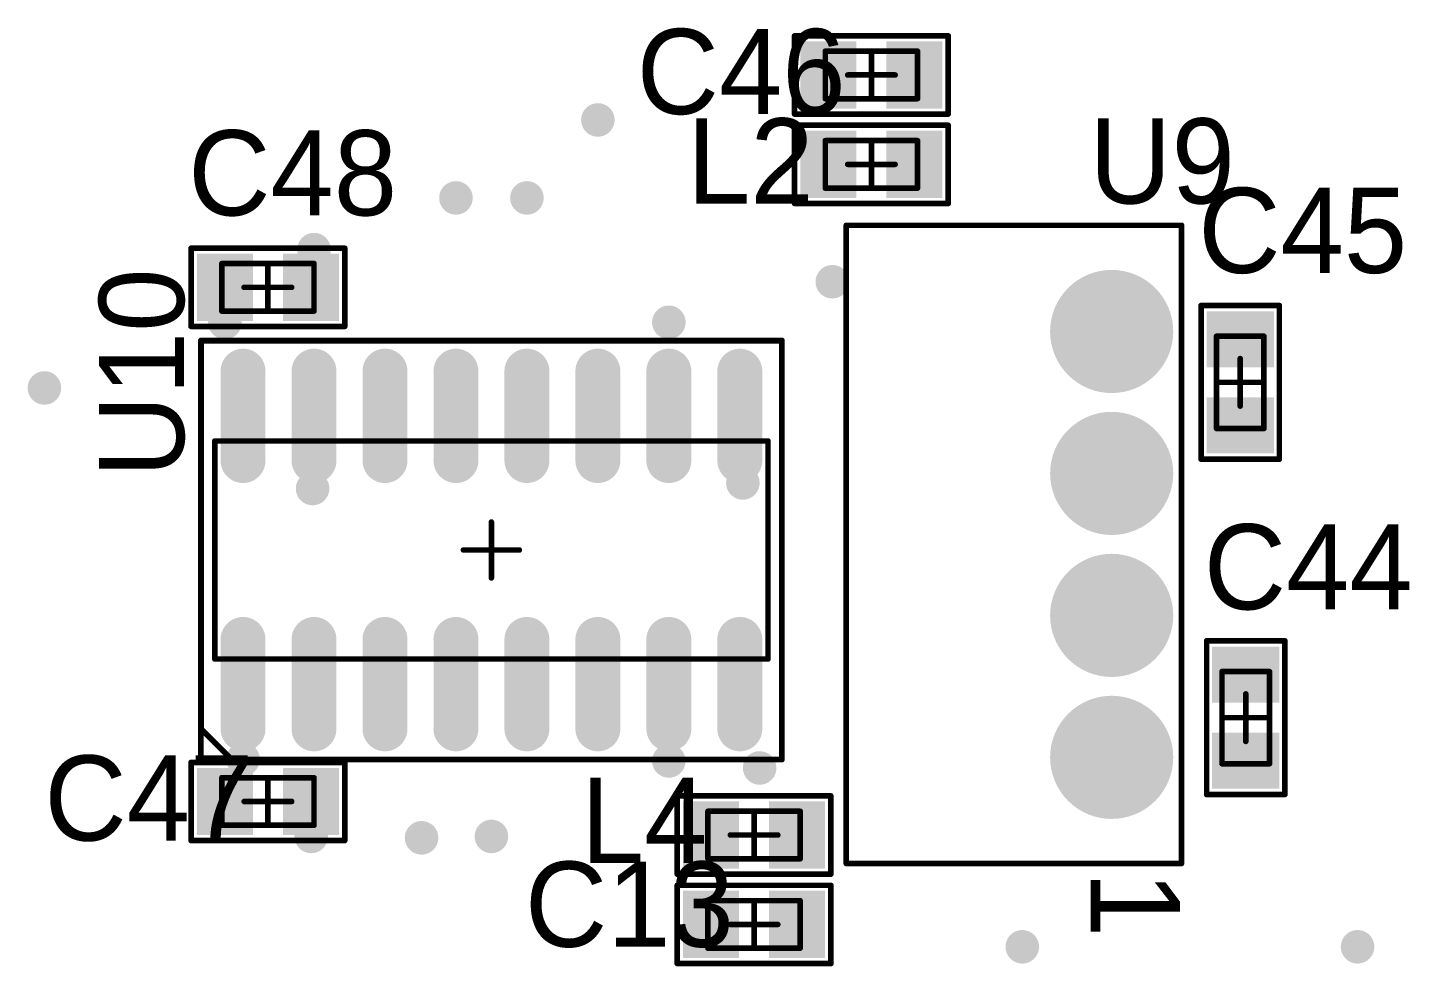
# Model space of a CAD drawing. Header units: millimetres. Extents: x 19 to 153, y 25 to 125.
# Drawn here: x 45.2 to 69.93, y 59.65 to 76.45 of the extents above; entities that cross this region are included whole.
import ezdxf

# ---------------------------------------------------------------- set-up
doc = ezdxf.new("R2010")
doc.units = ezdxf.units.MM
for name, color, linetype in [('BottomSolder', 6, 'Continuous'), ('Mechanical13', 56, 'Continuous'), ('Mechanical15', 56, 'Continuous'), ('MultiLayer', 9, 'Continuous'), ('PadHoleLayer', 156, 'Continuous'), ('TopOverlay', 2, 'Continuous'), ('TopPaste', 8, 'Continuous'), ('TopSolder', 216, 'Continuous'), ('ViaHoleLayer', 16, 'Continuous')]:
    doc.layers.add(name, color=color, linetype=linetype)

# ---------------------------------------------------------------- blocks, each defined once
blk = doc.blocks.new('SOIC_16N_3')
at = {"layer": 'Mechanical13', "const_width": 0.1}
for points in [[(-1.95, 4.95), (-1.95, -4.95)], [(-1.95, 4.95), (1.95, 4.95)], [(1.95, 4.95), (1.95, -4.95)], [(-1.95, -4.95), (1.95, -4.95)]]:
    blk.add_lwpolyline(points, dxfattribs=at)
at = {"layer": 'Mechanical13', "const_width": 0.05}
for points in [[(-1.975, 4.95, 1), (-1.925, 4.95, 1)], [(-1.975, 4.95, 1), (-1.925, 4.95, 1)], [(1.925, 4.95, 1), (1.975, 4.95, 1)], [(1.925, 4.95, 1), (1.975, 4.95, 1)], [(-1.975, -4.95, 1), (-1.925, -4.95, 1)], [(-1.975, -4.95, 1), (-1.925, -4.95, 1)], [(1.925, -4.95, 1), (1.975, -4.95, 1)], [(1.925, -4.95, 1), (1.975, -4.95, 1)]]:
    blk.add_lwpolyline(points, format="xyb", close=True, dxfattribs=at)
at = {"layer": 'Mechanical15', "const_width": 0.1}
for points in [[(-3.75, 5.2), (-3.75, -5.2)], [(-3.75, 5.2), (3.75, 5.2)], [(3.75, 5.2), (3.75, -5.2)], [(0, 0.5), (0, -0.5)], [(-0.5, 0), (0.5, 0)], [(-3.75, -5.2), (3.75, -5.2)]]:
    blk.add_lwpolyline(points, dxfattribs=at)
at = {"layer": 'Mechanical15', "const_width": 0.05}
for points in [[(-3.775, 5.2, 1), (-3.725, 5.2, 1)], [(-3.775, 5.2, 1), (-3.725, 5.2, 1)], [(3.725, 5.2, 1), (3.775, 5.2, 1)], [(3.725, 5.2, 1), (3.775, 5.2, 1)], [(-0.025, 0.5, 1), (0.025, 0.5, 1)], [(-0.525, 0, 1), (-0.475, 0, 1)], [(0.475, 0, 1), (0.525, 0, 1)], [(-0.025, -0.5, 1), (0.025, -0.5, 1)], [(-3.775, -5.2, 1), (-3.725, -5.2, 1)], [(-3.775, -5.2, 1), (-3.725, -5.2, 1)], [(3.725, -5.2, 1), (3.775, -5.2, 1)], [(3.725, -5.2, 1), (3.775, -5.2, 1)]]:
    blk.add_lwpolyline(points, format="xyb", close=True, dxfattribs=at)
at = {"layer": 'TopOverlay', "const_width": 0.1}
for points in [[(-3.204, 5.193), (-3.745, 4.652)], [(-3.204, 5.193), (3.744, 5.193)], [(3.744, 5.193), (3.744, -5.194)], [(-3.745, 4.652), (-3.745, -5.194)], [(-3.745, -5.194), (3.744, -5.194)]]:
    blk.add_lwpolyline(points, dxfattribs=at)
at = {"layer": 'TopOverlay', "const_width": 0.05}
for points in [[(-3.229, 5.193, 1), (-3.179, 5.193, 1)], [(-3.229, 5.193, 1), (-3.179, 5.193, 1)], [(3.719, 5.193, 1), (3.769, 5.193, 1)], [(3.719, 5.193, 1), (3.769, 5.193, 1)], [(-3.77, 4.652, 1), (-3.72, 4.652, 1)], [(-3.77, 4.652, 1), (-3.72, 4.652, 1)], [(-3.77, -5.194, 1), (-3.72, -5.194, 1)], [(-3.77, -5.194, 1), (-3.72, -5.194, 1)], [(3.719, -5.194, 1), (3.769, -5.194, 1)], [(3.719, -5.194, 1), (3.769, -5.194, 1)]]:
    blk.add_lwpolyline(points, format="xyb", close=True, dxfattribs=at)
at = {"layer": 'TopPaste', "const_width": 0.6}
for points in [[(-3.2, 4.445), (-1.6, 4.445)], [(1.6, 4.445), (3.2, 4.445)], [(-3.2, 3.175), (-1.6, 3.175)], [(1.6, 3.175), (3.2, 3.175)], [(-3.2, 1.905), (-1.6, 1.905)], [(1.6, 1.905), (3.2, 1.905)], [(-3.2, 0.635), (-1.6, 0.635)], [(1.6, 0.635), (3.2, 0.635)], [(-3.2, -0.635), (-1.6, -0.635)], [(1.6, -0.635), (3.2, -0.635)], [(-3.2, -1.905), (-1.6, -1.905)], [(1.6, -1.905), (3.2, -1.905)], [(-3.2, -3.175), (-1.6, -3.175)], [(1.6, -3.175), (3.2, -3.175)], [(-3.2, -4.445), (-1.6, -4.445)], [(1.6, -4.445), (3.2, -4.445)]]:
    blk.add_lwpolyline(points, dxfattribs=at)
at = {"layer": 'TopPaste', "const_width": 0.3}
for points in [[(-3.35, 4.445, 1), (-3.05, 4.445, 1)], [(-1.75, 4.445, 1), (-1.45, 4.445, 1)], [(1.45, 4.445, 1), (1.75, 4.445, 1)], [(3.05, 4.445, 1), (3.35, 4.445, 1)], [(-3.35, 3.175, 1), (-3.05, 3.175, 1)], [(-1.75, 3.175, 1), (-1.45, 3.175, 1)], [(1.45, 3.175, 1), (1.75, 3.175, 1)], [(3.05, 3.175, 1), (3.35, 3.175, 1)], [(-3.35, 1.905, 1), (-3.05, 1.905, 1)], [(-1.75, 1.905, 1), (-1.45, 1.905, 1)], [(1.45, 1.905, 1), (1.75, 1.905, 1)], [(3.05, 1.905, 1), (3.35, 1.905, 1)], [(-3.35, 0.635, 1), (-3.05, 0.635, 1)], [(-1.75, 0.635, 1), (-1.45, 0.635, 1)], [(1.45, 0.635, 1), (1.75, 0.635, 1)], [(3.05, 0.635, 1), (3.35, 0.635, 1)], [(-3.35, -0.635, 1), (-3.05, -0.635, 1)], [(-1.75, -0.635, 1), (-1.45, -0.635, 1)], [(1.45, -0.635, 1), (1.75, -0.635, 1)], [(3.05, -0.635, 1), (3.35, -0.635, 1)], [(-3.35, -1.905, 1), (-3.05, -1.905, 1)], [(-1.75, -1.905, 1), (-1.45, -1.905, 1)], [(1.45, -1.905, 1), (1.75, -1.905, 1)], [(3.05, -1.905, 1), (3.35, -1.905, 1)], [(-3.35, -3.175, 1), (-3.05, -3.175, 1)], [(-1.75, -3.175, 1), (-1.45, -3.175, 1)], [(1.45, -3.175, 1), (1.75, -3.175, 1)], [(3.05, -3.175, 1), (3.35, -3.175, 1)], [(-3.35, -4.445, 1), (-3.05, -4.445, 1)], [(-1.75, -4.445, 1), (-1.45, -4.445, 1)], [(1.45, -4.445, 1), (1.75, -4.445, 1)], [(3.05, -4.445, 1), (3.35, -4.445, 1)]]:
    blk.add_lwpolyline(points, format="xyb", close=True, dxfattribs=at)
at = {"layer": 'TopSolder', "const_width": 0.803}
for points in [[(-3.2, 4.445), (-1.6, 4.445)], [(1.6, 4.445), (3.2, 4.445)], [(-3.2, 3.175), (-1.6, 3.175)], [(1.6, 3.175), (3.2, 3.175)], [(-3.2, 1.905), (-1.6, 1.905)], [(1.6, 1.905), (3.2, 1.905)], [(-3.2, 0.635), (-1.6, 0.635)], [(1.6, 0.635), (3.2, 0.635)], [(-3.2, -0.635), (-1.6, -0.635)], [(1.6, -0.635), (3.2, -0.635)], [(-3.2, -1.905), (-1.6, -1.905)], [(1.6, -1.905), (3.2, -1.905)], [(-3.2, -3.175), (-1.6, -3.175)], [(1.6, -3.175), (3.2, -3.175)], [(-3.2, -4.445), (-1.6, -4.445)], [(1.6, -4.445), (3.2, -4.445)]]:
    blk.add_lwpolyline(points, dxfattribs=at)
at = {"layer": 'TopSolder', "const_width": 0.402}
for points in [[(-3.401, 4.445, 1), (-2.999, 4.445, 1)], [(-1.801, 4.445, 1), (-1.399, 4.445, 1)], [(1.399, 4.445, 1), (1.801, 4.445, 1)], [(2.999, 4.445, 1), (3.401, 4.445, 1)], [(-3.401, 3.175, 1), (-2.999, 3.175, 1)], [(-1.801, 3.175, 1), (-1.399, 3.175, 1)], [(1.399, 3.175, 1), (1.801, 3.175, 1)], [(2.999, 3.175, 1), (3.401, 3.175, 1)], [(-3.401, 1.905, 1), (-2.999, 1.905, 1)], [(-1.801, 1.905, 1), (-1.399, 1.905, 1)], [(1.399, 1.905, 1), (1.801, 1.905, 1)], [(2.999, 1.905, 1), (3.401, 1.905, 1)], [(-3.401, 0.635, 1), (-2.999, 0.635, 1)], [(-1.801, 0.635, 1), (-1.399, 0.635, 1)], [(1.399, 0.635, 1), (1.801, 0.635, 1)], [(2.999, 0.635, 1), (3.401, 0.635, 1)], [(-3.401, -0.635, 1), (-2.999, -0.635, 1)], [(-1.801, -0.635, 1), (-1.399, -0.635, 1)], [(1.399, -0.635, 1), (1.801, -0.635, 1)], [(2.999, -0.635, 1), (3.401, -0.635, 1)], [(-3.401, -1.905, 1), (-2.999, -1.905, 1)], [(-1.801, -1.905, 1), (-1.399, -1.905, 1)], [(1.399, -1.905, 1), (1.801, -1.905, 1)], [(2.999, -1.905, 1), (3.401, -1.905, 1)], [(-3.401, -3.175, 1), (-2.999, -3.175, 1)], [(-1.801, -3.175, 1), (-1.399, -3.175, 1)], [(1.399, -3.175, 1), (1.801, -3.175, 1)], [(2.999, -3.175, 1), (3.401, -3.175, 1)], [(-3.401, -4.445, 1), (-2.999, -4.445, 1)], [(-1.801, -4.445, 1), (-1.399, -4.445, 1)], [(1.399, -4.445, 1), (1.801, -4.445, 1)], [(2.999, -4.445, 1), (3.401, -4.445, 1)]]:
    blk.add_lwpolyline(points, format="xyb", close=True, dxfattribs=at)
blk = doc.blocks.new('SIP_4N_4')
at = {"layer": 'BottomSolder', "const_width": 1.102}
for points in [[(-4.361, 0, 1), (-3.259, 0, 1)], [(-1.821, 0, 1), (-0.719, 0, 1)], [(0.719, 0, 1), (1.821, 0, 1)], [(3.259, 0, 1), (4.361, 0, 1)]]:
    blk.add_lwpolyline(points, format="xyb", close=True, dxfattribs=at)
at = {"layer": 'MultiLayer', "const_width": 1}
for points in [[(-4.31, 0, 1), (-3.31, 0, 1)], [(-1.77, 0, 1), (-0.77, 0, 1)], [(0.77, 0, 1), (1.77, 0, 1)], [(3.31, 0, 1), (4.31, 0, 1)]]:
    blk.add_lwpolyline(points, format="xyb", close=True, dxfattribs=at)
at = {"layer": 'PadHoleLayer', "const_width": 0.5}
for points in [[(-4.06, 0, 1), (-3.56, 0, 1)], [(-1.52, 0, 1), (-1.02, 0, 1)], [(1.02, 0, 1), (1.52, 0, 1)], [(3.56, 0, 1), (4.06, 0, 1)]]:
    blk.add_lwpolyline(points, format="xyb", close=True, dxfattribs=at)
at = {"layer": 'TopOverlay', "const_width": 0.1}
for points in [[(-5.71, -4.75), (-5.71, 1.25)], [(5.71, 1.25), (-5.71, 1.25)], [(5.71, -4.75), (5.71, 1.25)], [(5.71, -4.75), (-5.71, -4.75)]]:
    blk.add_lwpolyline(points, dxfattribs=at)
at = {"layer": 'TopOverlay', "const_width": 0.05}
for points in [[(-5.735, 1.25, 1), (-5.685, 1.25, 1)], [(-5.735, 1.25, 1), (-5.685, 1.25, 1)], [(5.685, 1.25, 1), (5.735, 1.25, 1)], [(5.685, 1.25, 1), (5.735, 1.25, 1)], [(-5.735, -4.75, 1), (-5.685, -4.75, 1)], [(-5.735, -4.75, 1), (-5.685, -4.75, 1)], [(5.685, -4.75, 1), (5.735, -4.75, 1)], [(5.685, -4.75, 1), (5.735, -4.75, 1)]]:
    blk.add_lwpolyline(points, format="xyb", close=True, dxfattribs=at)
at = {"layer": 'TopSolder', "const_width": 1.102}
for points in [[(-4.361, 0, 1), (-3.259, 0, 1)], [(-1.821, 0, 1), (-0.719, 0, 1)], [(0.719, 0, 1), (1.821, 0, 1)], [(3.259, 0, 1), (4.361, 0, 1)]]:
    blk.add_lwpolyline(points, format="xyb", close=True, dxfattribs=at)
at = {"layer": 'TopOverlay'}
blk.add_text('1', height=1.6, dxfattribs=at).set_placement((5.842, -0.375))
blk = doc.blocks.new('CC0603_5')
at = {"layer": 'Mechanical13', "const_width": 0.1}
for points in [[(-0.825, 0.425), (0.825, 0.425)], [(-0.825, -0.425), (-0.825, 0.425)], [(0.825, 0.425), (0.825, -0.425)], [(-0.825, -0.425), (0.825, -0.425)]]:
    blk.add_lwpolyline(points, dxfattribs=at)
at = {"layer": 'Mechanical13', "const_width": 0.05}
for points in [[(-0.85, 0.425, 1), (-0.8, 0.425, 1)], [(-0.85, 0.425, 1), (-0.8, 0.425, 1)], [(0.8, 0.425, 1), (0.85, 0.425, 1)], [(0.8, 0.425, 1), (0.85, 0.425, 1)], [(-0.85, -0.425, 1), (-0.8, -0.425, 1)], [(-0.85, -0.425, 1), (-0.8, -0.425, 1)], [(0.8, -0.425, 1), (0.85, -0.425, 1)], [(0.8, -0.425, 1), (0.85, -0.425, 1)]]:
    blk.add_lwpolyline(points, format="xyb", close=True, dxfattribs=at)
at = {"layer": 'Mechanical15', "const_width": 0.1}
for points in [[(0, -0.425), (0, 0.425)], [(-0.425, 0), (0.425, 0)]]:
    blk.add_lwpolyline(points, dxfattribs=at)
at = {"layer": 'Mechanical15', "const_width": 0.05}
for points in [[(-0.025, 0.425, 1), (0.025, 0.425, 1)], [(-0.45, 0, 1), (-0.4, 0, 1)], [(0.4, 0, 1), (0.45, 0, 1)], [(-0.025, -0.425, 1), (0.025, -0.425, 1)]]:
    blk.add_lwpolyline(points, format="xyb", close=True, dxfattribs=at)
at = {"layer": 'TopOverlay', "const_width": 0.1}
for points in [[(-1.375, 0.7), (1.375, 0.7)], [(-1.375, -0.7), (-1.375, 0.7)], [(1.375, -0.7), (1.375, 0.7)], [(-1.375, -0.7), (1.375, -0.7)]]:
    blk.add_lwpolyline(points, dxfattribs=at)
at = {"layer": 'TopOverlay', "const_width": 0.05}
for points in [[(-1.4, 0.7, 1), (-1.35, 0.7, 1)], [(-1.4, 0.7, 1), (-1.35, 0.7, 1)], [(1.35, 0.7, 1), (1.4, 0.7, 1)], [(1.35, 0.7, 1), (1.4, 0.7, 1)], [(-1.4, -0.7, 1), (-1.35, -0.7, 1)], [(-1.4, -0.7, 1), (-1.35, -0.7, 1)], [(1.35, -0.7, 1), (1.4, -0.7, 1)], [(1.35, -0.7, 1), (1.4, -0.7, 1)]]:
    blk.add_lwpolyline(points, format="xyb", close=True, dxfattribs=at)
at = {"layer": 'TopPaste'}
for points in [[(-1.17, -0.5), (-0.37, -0.5), (-1.17, 0.5), (-0.37, 0.5)], [(0.37, -0.5), (1.17, -0.5), (0.37, 0.5), (1.17, 0.5)]]:
    blk.add_solid(points, dxfattribs=at)
at = {"layer": 'TopSolder'}
for points in [[(-1.272, -0.602), (-0.268, -0.602), (-1.272, 0.602), (-0.268, 0.602)], [(0.268, -0.602), (1.272, -0.602), (0.268, 0.602), (1.272, 0.602)]]:
    blk.add_solid(points, dxfattribs=at)
blk = doc.blocks.new('CC0603_6')
at = {"layer": 'Mechanical13', "const_width": 0.1}
for points in [[(0.825, 0.425), (-0.825, 0.425)], [(-0.825, 0.425), (-0.825, -0.425)], [(0.825, 0.425), (0.825, -0.425)], [(0.825, -0.425), (-0.825, -0.425)]]:
    blk.add_lwpolyline(points, dxfattribs=at)
at = {"layer": 'Mechanical13', "const_width": 0.05}
for points in [[(-0.85, 0.425, 1), (-0.8, 0.425, 1)], [(-0.85, 0.425, 1), (-0.8, 0.425, 1)], [(0.8, 0.425, 1), (0.85, 0.425, 1)], [(0.8, 0.425, 1), (0.85, 0.425, 1)], [(-0.85, -0.425, 1), (-0.8, -0.425, 1)], [(-0.85, -0.425, 1), (-0.8, -0.425, 1)], [(0.8, -0.425, 1), (0.85, -0.425, 1)], [(0.8, -0.425, 1), (0.85, -0.425, 1)]]:
    blk.add_lwpolyline(points, format="xyb", close=True, dxfattribs=at)
at = {"layer": 'Mechanical15', "const_width": 0.1}
for points in [[(0, 0.425), (0, -0.425)], [(0.425, 0), (-0.425, 0)]]:
    blk.add_lwpolyline(points, dxfattribs=at)
at = {"layer": 'Mechanical15', "const_width": 0.05}
for points in [[(-0.025, 0.425, 1), (0.025, 0.425, 1)], [(-0.45, 0, 1), (-0.4, 0, 1)], [(0.4, 0, 1), (0.45, 0, 1)], [(-0.025, -0.425, 1), (0.025, -0.425, 1)]]:
    blk.add_lwpolyline(points, format="xyb", close=True, dxfattribs=at)
at = {"layer": 'TopOverlay', "const_width": 0.1}
for points in [[(1.375, 0.7), (-1.375, 0.7)], [(-1.375, 0.7), (-1.375, -0.7)], [(1.375, 0.7), (1.375, -0.7)], [(1.375, -0.7), (-1.375, -0.7)]]:
    blk.add_lwpolyline(points, dxfattribs=at)
at = {"layer": 'TopOverlay', "const_width": 0.05}
for points in [[(-1.4, 0.7, 1), (-1.35, 0.7, 1)], [(-1.4, 0.7, 1), (-1.35, 0.7, 1)], [(1.35, 0.7, 1), (1.4, 0.7, 1)], [(1.35, 0.7, 1), (1.4, 0.7, 1)], [(-1.4, -0.7, 1), (-1.35, -0.7, 1)], [(-1.4, -0.7, 1), (-1.35, -0.7, 1)], [(1.35, -0.7, 1), (1.4, -0.7, 1)], [(1.35, -0.7, 1), (1.4, -0.7, 1)]]:
    blk.add_lwpolyline(points, format="xyb", close=True, dxfattribs=at)
at = {"layer": 'TopPaste'}
for points in [[(-1.17, -0.5), (-0.37, -0.5), (-1.17, 0.5), (-0.37, 0.5)], [(0.37, -0.5), (1.17, -0.5), (0.37, 0.5), (1.17, 0.5)]]:
    blk.add_solid(points, dxfattribs=at)
at = {"layer": 'TopSolder'}
for points in [[(-1.272, -0.602), (-0.268, -0.602), (-1.272, 0.602), (-0.268, 0.602)], [(0.268, -0.602), (1.272, -0.602), (0.268, 0.602), (1.272, 0.602)]]:
    blk.add_solid(points, dxfattribs=at)
blk = doc.blocks.new('CC0603_7')
at = {"layer": 'Mechanical13', "const_width": 0.1}
for points in [[(0.825, 0.425), (-0.825, 0.425)], [(-0.825, 0.425), (-0.825, -0.425)], [(0.825, 0.425), (0.825, -0.425)], [(0.825, -0.425), (-0.825, -0.425)]]:
    blk.add_lwpolyline(points, dxfattribs=at)
at = {"layer": 'Mechanical13', "const_width": 0.05}
for points in [[(-0.85, 0.425, 1), (-0.8, 0.425, 1)], [(-0.85, 0.425, 1), (-0.8, 0.425, 1)], [(0.8, 0.425, 1), (0.85, 0.425, 1)], [(0.8, 0.425, 1), (0.85, 0.425, 1)], [(-0.85, -0.425, 1), (-0.8, -0.425, 1)], [(-0.85, -0.425, 1), (-0.8, -0.425, 1)], [(0.8, -0.425, 1), (0.85, -0.425, 1)], [(0.8, -0.425, 1), (0.85, -0.425, 1)]]:
    blk.add_lwpolyline(points, format="xyb", close=True, dxfattribs=at)
at = {"layer": 'Mechanical15', "const_width": 0.1}
for points in [[(0, 0.425), (0, -0.425)], [(0.425, 0), (-0.425, 0)]]:
    blk.add_lwpolyline(points, dxfattribs=at)
at = {"layer": 'Mechanical15', "const_width": 0.05}
for points in [[(-0.025, 0.425, 1), (0.025, 0.425, 1)], [(-0.45, 0, 1), (-0.4, 0, 1)], [(0.4, 0, 1), (0.45, 0, 1)], [(-0.025, -0.425, 1), (0.025, -0.425, 1)]]:
    blk.add_lwpolyline(points, format="xyb", close=True, dxfattribs=at)
at = {"layer": 'TopOverlay', "const_width": 0.1}
for points in [[(1.375, 0.7), (-1.375, 0.7)], [(-1.375, 0.7), (-1.375, -0.7)], [(1.375, 0.7), (1.375, -0.7)], [(1.375, -0.7), (-1.375, -0.7)]]:
    blk.add_lwpolyline(points, dxfattribs=at)
at = {"layer": 'TopOverlay', "const_width": 0.05}
for points in [[(-1.4, 0.7, 1), (-1.35, 0.7, 1)], [(-1.4, 0.7, 1), (-1.35, 0.7, 1)], [(1.35, 0.7, 1), (1.4, 0.7, 1)], [(1.35, 0.7, 1), (1.4, 0.7, 1)], [(-1.4, -0.7, 1), (-1.35, -0.7, 1)], [(-1.4, -0.7, 1), (-1.35, -0.7, 1)], [(1.35, -0.7, 1), (1.4, -0.7, 1)], [(1.35, -0.7, 1), (1.4, -0.7, 1)]]:
    blk.add_lwpolyline(points, format="xyb", close=True, dxfattribs=at)
at = {"layer": 'TopPaste'}
for points in [[(-1.17, -0.5), (-0.37, -0.5), (-1.17, 0.5), (-0.37, 0.5)], [(0.37, -0.5), (1.17, -0.5), (0.37, 0.5), (1.17, 0.5)]]:
    blk.add_solid(points, dxfattribs=at)
at = {"layer": 'TopSolder'}
for points in [[(-1.272, -0.602), (-0.268, -0.602), (-1.272, 0.602), (-0.268, 0.602)], [(0.268, -0.602), (1.272, -0.602), (0.268, 0.602), (1.272, 0.602)]]:
    blk.add_solid(points, dxfattribs=at)
blk = doc.blocks.new('CC0603_8')
at = {"layer": 'Mechanical13', "const_width": 0.1}
for points in [[(0.825, 0.425), (-0.825, 0.425)], [(-0.825, 0.425), (-0.825, -0.425)], [(0.825, 0.425), (0.825, -0.425)], [(0.825, -0.425), (-0.825, -0.425)]]:
    blk.add_lwpolyline(points, dxfattribs=at)
at = {"layer": 'Mechanical13', "const_width": 0.05}
for points in [[(-0.85, 0.425, 1), (-0.8, 0.425, 1)], [(-0.85, 0.425, 1), (-0.8, 0.425, 1)], [(0.8, 0.425, 1), (0.85, 0.425, 1)], [(0.8, 0.425, 1), (0.85, 0.425, 1)], [(-0.85, -0.425, 1), (-0.8, -0.425, 1)], [(-0.85, -0.425, 1), (-0.8, -0.425, 1)], [(0.8, -0.425, 1), (0.85, -0.425, 1)], [(0.8, -0.425, 1), (0.85, -0.425, 1)]]:
    blk.add_lwpolyline(points, format="xyb", close=True, dxfattribs=at)
at = {"layer": 'Mechanical15', "const_width": 0.1}
for points in [[(0, 0.425), (0, -0.425)], [(0.425, 0), (-0.425, 0)]]:
    blk.add_lwpolyline(points, dxfattribs=at)
at = {"layer": 'Mechanical15', "const_width": 0.05}
for points in [[(-0.025, 0.425, 1), (0.025, 0.425, 1)], [(-0.45, 0, 1), (-0.4, 0, 1)], [(0.4, 0, 1), (0.45, 0, 1)], [(-0.025, -0.425, 1), (0.025, -0.425, 1)]]:
    blk.add_lwpolyline(points, format="xyb", close=True, dxfattribs=at)
at = {"layer": 'TopOverlay', "const_width": 0.1}
for points in [[(1.375, 0.7), (-1.375, 0.7)], [(-1.375, 0.7), (-1.375, -0.7)], [(1.375, 0.7), (1.375, -0.7)], [(1.375, -0.7), (-1.375, -0.7)]]:
    blk.add_lwpolyline(points, dxfattribs=at)
at = {"layer": 'TopOverlay', "const_width": 0.05}
for points in [[(-1.4, 0.7, 1), (-1.35, 0.7, 1)], [(-1.4, 0.7, 1), (-1.35, 0.7, 1)], [(1.35, 0.7, 1), (1.4, 0.7, 1)], [(1.35, 0.7, 1), (1.4, 0.7, 1)], [(-1.4, -0.7, 1), (-1.35, -0.7, 1)], [(-1.4, -0.7, 1), (-1.35, -0.7, 1)], [(1.35, -0.7, 1), (1.4, -0.7, 1)], [(1.35, -0.7, 1), (1.4, -0.7, 1)]]:
    blk.add_lwpolyline(points, format="xyb", close=True, dxfattribs=at)
at = {"layer": 'TopPaste'}
for points in [[(-1.17, -0.5), (-0.37, -0.5), (-1.17, 0.5), (-0.37, 0.5)], [(0.37, -0.5), (1.17, -0.5), (0.37, 0.5), (1.17, 0.5)]]:
    blk.add_solid(points, dxfattribs=at)
at = {"layer": 'TopSolder'}
for points in [[(-1.272, -0.602), (-0.268, -0.602), (-1.272, 0.602), (-0.268, 0.602)], [(0.268, -0.602), (1.272, -0.602), (0.268, 0.602), (1.272, 0.602)]]:
    blk.add_solid(points, dxfattribs=at)
blk = doc.blocks.new('CC0603_9')
at = {"layer": 'Mechanical13', "const_width": 0.1}
for points in [[(0.825, 0.425), (-0.825, 0.425)], [(-0.825, 0.425), (-0.825, -0.425)], [(0.825, 0.425), (0.825, -0.425)], [(0.825, -0.425), (-0.825, -0.425)]]:
    blk.add_lwpolyline(points, dxfattribs=at)
at = {"layer": 'Mechanical13', "const_width": 0.05}
for points in [[(-0.85, 0.425, 1), (-0.8, 0.425, 1)], [(-0.85, 0.425, 1), (-0.8, 0.425, 1)], [(0.8, 0.425, 1), (0.85, 0.425, 1)], [(0.8, 0.425, 1), (0.85, 0.425, 1)], [(-0.85, -0.425, 1), (-0.8, -0.425, 1)], [(-0.85, -0.425, 1), (-0.8, -0.425, 1)], [(0.8, -0.425, 1), (0.85, -0.425, 1)], [(0.8, -0.425, 1), (0.85, -0.425, 1)]]:
    blk.add_lwpolyline(points, format="xyb", close=True, dxfattribs=at)
at = {"layer": 'Mechanical15', "const_width": 0.1}
for points in [[(0, 0.425), (0, -0.425)], [(0.425, 0), (-0.425, 0)]]:
    blk.add_lwpolyline(points, dxfattribs=at)
at = {"layer": 'Mechanical15', "const_width": 0.05}
for points in [[(-0.025, 0.425, 1), (0.025, 0.425, 1)], [(-0.45, 0, 1), (-0.4, 0, 1)], [(0.4, 0, 1), (0.45, 0, 1)], [(-0.025, -0.425, 1), (0.025, -0.425, 1)]]:
    blk.add_lwpolyline(points, format="xyb", close=True, dxfattribs=at)
at = {"layer": 'TopOverlay', "const_width": 0.1}
for points in [[(1.375, 0.7), (-1.375, 0.7)], [(-1.375, 0.7), (-1.375, -0.7)], [(1.375, 0.7), (1.375, -0.7)], [(1.375, -0.7), (-1.375, -0.7)]]:
    blk.add_lwpolyline(points, dxfattribs=at)
at = {"layer": 'TopOverlay', "const_width": 0.05}
for points in [[(-1.4, 0.7, 1), (-1.35, 0.7, 1)], [(-1.4, 0.7, 1), (-1.35, 0.7, 1)], [(1.35, 0.7, 1), (1.4, 0.7, 1)], [(1.35, 0.7, 1), (1.4, 0.7, 1)], [(-1.4, -0.7, 1), (-1.35, -0.7, 1)], [(-1.4, -0.7, 1), (-1.35, -0.7, 1)], [(1.35, -0.7, 1), (1.4, -0.7, 1)], [(1.35, -0.7, 1), (1.4, -0.7, 1)]]:
    blk.add_lwpolyline(points, format="xyb", close=True, dxfattribs=at)
at = {"layer": 'TopPaste'}
for points in [[(-1.17, -0.5), (-0.37, -0.5), (-1.17, 0.5), (-0.37, 0.5)], [(0.37, -0.5), (1.17, -0.5), (0.37, 0.5), (1.17, 0.5)]]:
    blk.add_solid(points, dxfattribs=at)
at = {"layer": 'TopSolder'}
for points in [[(-1.272, -0.602), (-0.268, -0.602), (-1.272, 0.602), (-0.268, 0.602)], [(0.268, -0.602), (1.272, -0.602), (0.268, 0.602), (1.272, 0.602)]]:
    blk.add_solid(points, dxfattribs=at)
blk = doc.blocks.new('CC0603_10')
at = {"layer": 'Mechanical13', "const_width": 0.1}
for points in [[(-0.825, 0.425), (0.825, 0.425)], [(-0.825, 0.425), (-0.825, -0.425)], [(0.825, 0.425), (0.825, -0.425)], [(-0.825, -0.425), (0.825, -0.425)]]:
    blk.add_lwpolyline(points, dxfattribs=at)
at = {"layer": 'Mechanical13', "const_width": 0.05}
for points in [[(-0.85, 0.425, 1), (-0.8, 0.425, 1)], [(-0.85, 0.425, 1), (-0.8, 0.425, 1)], [(0.8, 0.425, 1), (0.85, 0.425, 1)], [(0.8, 0.425, 1), (0.85, 0.425, 1)], [(-0.85, -0.425, 1), (-0.8, -0.425, 1)], [(-0.85, -0.425, 1), (-0.8, -0.425, 1)], [(0.8, -0.425, 1), (0.85, -0.425, 1)], [(0.8, -0.425, 1), (0.85, -0.425, 1)]]:
    blk.add_lwpolyline(points, format="xyb", close=True, dxfattribs=at)
at = {"layer": 'Mechanical15', "const_width": 0.1}
for points in [[(0, 0.425), (0, -0.425)], [(-0.425, 0), (0.425, 0)]]:
    blk.add_lwpolyline(points, dxfattribs=at)
at = {"layer": 'Mechanical15', "const_width": 0.05}
for points in [[(-0.025, 0.425, 1), (0.025, 0.425, 1)], [(-0.45, 0, 1), (-0.4, 0, 1)], [(0.4, 0, 1), (0.45, 0, 1)], [(-0.025, -0.425, 1), (0.025, -0.425, 1)]]:
    blk.add_lwpolyline(points, format="xyb", close=True, dxfattribs=at)
at = {"layer": 'TopOverlay', "const_width": 0.1}
for points in [[(-1.375, 0.7), (1.375, 0.7)], [(-1.375, 0.7), (-1.375, -0.7)], [(1.375, 0.7), (1.375, -0.7)], [(-1.375, -0.7), (1.375, -0.7)]]:
    blk.add_lwpolyline(points, dxfattribs=at)
at = {"layer": 'TopOverlay', "const_width": 0.05}
for points in [[(-1.4, 0.7, 1), (-1.35, 0.7, 1)], [(-1.4, 0.7, 1), (-1.35, 0.7, 1)], [(1.35, 0.7, 1), (1.4, 0.7, 1)], [(1.35, 0.7, 1), (1.4, 0.7, 1)], [(-1.4, -0.7, 1), (-1.35, -0.7, 1)], [(-1.4, -0.7, 1), (-1.35, -0.7, 1)], [(1.35, -0.7, 1), (1.4, -0.7, 1)], [(1.35, -0.7, 1), (1.4, -0.7, 1)]]:
    blk.add_lwpolyline(points, format="xyb", close=True, dxfattribs=at)
at = {"layer": 'TopPaste'}
for points in [[(-1.17, -0.5), (-0.37, -0.5), (-1.17, 0.5), (-0.37, 0.5)], [(0.37, -0.5), (1.17, -0.5), (0.37, 0.5), (1.17, 0.5)]]:
    blk.add_solid(points, dxfattribs=at)
at = {"layer": 'TopSolder'}
for points in [[(-1.272, -0.602), (-0.268, -0.602), (-1.272, 0.602), (-0.268, 0.602)], [(0.268, -0.602), (1.272, -0.602), (0.268, 0.602), (1.272, 0.602)]]:
    blk.add_solid(points, dxfattribs=at)
blk = doc.blocks.new('CC0603_11')
at = {"layer": 'Mechanical13', "const_width": 0.1}
for points in [[(-0.825, 0.425), (0.825, 0.425)], [(-0.825, 0.425), (-0.825, -0.425)], [(0.825, 0.425), (0.825, -0.425)], [(-0.825, -0.425), (0.825, -0.425)]]:
    blk.add_lwpolyline(points, dxfattribs=at)
at = {"layer": 'Mechanical13', "const_width": 0.05}
for points in [[(-0.85, 0.425, 1), (-0.8, 0.425, 1)], [(-0.85, 0.425, 1), (-0.8, 0.425, 1)], [(0.8, 0.425, 1), (0.85, 0.425, 1)], [(0.8, 0.425, 1), (0.85, 0.425, 1)], [(-0.85, -0.425, 1), (-0.8, -0.425, 1)], [(-0.85, -0.425, 1), (-0.8, -0.425, 1)], [(0.8, -0.425, 1), (0.85, -0.425, 1)], [(0.8, -0.425, 1), (0.85, -0.425, 1)]]:
    blk.add_lwpolyline(points, format="xyb", close=True, dxfattribs=at)
at = {"layer": 'Mechanical15', "const_width": 0.1}
for points in [[(0, 0.425), (0, -0.425)], [(-0.425, 0), (0.425, 0)]]:
    blk.add_lwpolyline(points, dxfattribs=at)
at = {"layer": 'Mechanical15', "const_width": 0.05}
for points in [[(-0.025, 0.425, 1), (0.025, 0.425, 1)], [(-0.45, 0, 1), (-0.4, 0, 1)], [(0.4, 0, 1), (0.45, 0, 1)], [(-0.025, -0.425, 1), (0.025, -0.425, 1)]]:
    blk.add_lwpolyline(points, format="xyb", close=True, dxfattribs=at)
at = {"layer": 'TopOverlay', "const_width": 0.1}
for points in [[(-1.375, 0.7), (1.375, 0.7)], [(-1.375, 0.7), (-1.375, -0.7)], [(1.375, 0.7), (1.375, -0.7)], [(-1.375, -0.7), (1.375, -0.7)]]:
    blk.add_lwpolyline(points, dxfattribs=at)
at = {"layer": 'TopOverlay', "const_width": 0.05}
for points in [[(-1.4, 0.7, 1), (-1.35, 0.7, 1)], [(-1.4, 0.7, 1), (-1.35, 0.7, 1)], [(1.35, 0.7, 1), (1.4, 0.7, 1)], [(1.35, 0.7, 1), (1.4, 0.7, 1)], [(-1.4, -0.7, 1), (-1.35, -0.7, 1)], [(-1.4, -0.7, 1), (-1.35, -0.7, 1)], [(1.35, -0.7, 1), (1.4, -0.7, 1)], [(1.35, -0.7, 1), (1.4, -0.7, 1)]]:
    blk.add_lwpolyline(points, format="xyb", close=True, dxfattribs=at)
at = {"layer": 'TopPaste'}
for points in [[(-1.17, -0.5), (-0.37, -0.5), (-1.17, 0.5), (-0.37, 0.5)], [(0.37, -0.5), (1.17, -0.5), (0.37, 0.5), (1.17, 0.5)]]:
    blk.add_solid(points, dxfattribs=at)
at = {"layer": 'TopSolder'}
for points in [[(-1.272, -0.602), (-0.268, -0.602), (-1.272, 0.602), (-0.268, 0.602)], [(0.268, -0.602), (1.272, -0.602), (0.268, 0.602), (1.272, 0.602)]]:
    blk.add_solid(points, dxfattribs=at)
blk = doc.blocks.new('CC0603_12')
at = {"layer": 'Mechanical13', "const_width": 0.1}
for points in [[(0.825, 0.425), (-0.825, 0.425)], [(-0.825, 0.425), (-0.825, -0.425)], [(0.825, -0.425), (0.825, 0.425)], [(0.825, -0.425), (-0.825, -0.425)]]:
    blk.add_lwpolyline(points, dxfattribs=at)
at = {"layer": 'Mechanical13', "const_width": 0.05}
for points in [[(-0.85, 0.425, 1), (-0.8, 0.425, 1)], [(-0.85, 0.425, 1), (-0.8, 0.425, 1)], [(0.8, 0.425, 1), (0.85, 0.425, 1)], [(0.8, 0.425, 1), (0.85, 0.425, 1)], [(-0.85, -0.425, 1), (-0.8, -0.425, 1)], [(-0.85, -0.425, 1), (-0.8, -0.425, 1)], [(0.8, -0.425, 1), (0.85, -0.425, 1)], [(0.8, -0.425, 1), (0.85, -0.425, 1)]]:
    blk.add_lwpolyline(points, format="xyb", close=True, dxfattribs=at)
at = {"layer": 'Mechanical15', "const_width": 0.1}
for points in [[(0, 0.425), (0, -0.425)], [(0.425, 0), (-0.425, 0)]]:
    blk.add_lwpolyline(points, dxfattribs=at)
at = {"layer": 'Mechanical15', "const_width": 0.05}
for points in [[(-0.025, 0.425, 1), (0.025, 0.425, 1)], [(-0.45, 0, 1), (-0.4, 0, 1)], [(0.4, 0, 1), (0.45, 0, 1)], [(-0.025, -0.425, 1), (0.025, -0.425, 1)]]:
    blk.add_lwpolyline(points, format="xyb", close=True, dxfattribs=at)
at = {"layer": 'TopOverlay', "const_width": 0.1}
for points in [[(1.375, 0.7), (-1.375, 0.7)], [(-1.375, 0.7), (-1.375, -0.7)], [(1.375, 0.7), (1.375, -0.7)], [(1.375, -0.7), (-1.375, -0.7)]]:
    blk.add_lwpolyline(points, dxfattribs=at)
at = {"layer": 'TopOverlay', "const_width": 0.05}
for points in [[(-1.4, 0.7, 1), (-1.35, 0.7, 1)], [(-1.4, 0.7, 1), (-1.35, 0.7, 1)], [(1.35, 0.7, 1), (1.4, 0.7, 1)], [(1.35, 0.7, 1), (1.4, 0.7, 1)], [(-1.4, -0.7, 1), (-1.35, -0.7, 1)], [(-1.4, -0.7, 1), (-1.35, -0.7, 1)], [(1.35, -0.7, 1), (1.4, -0.7, 1)], [(1.35, -0.7, 1), (1.4, -0.7, 1)]]:
    blk.add_lwpolyline(points, format="xyb", close=True, dxfattribs=at)
at = {"layer": 'TopPaste'}
for points in [[(-1.17, -0.5), (-0.37, -0.5), (-1.17, 0.5), (-0.37, 0.5)], [(0.37, -0.5), (1.17, -0.5), (0.37, 0.5), (1.17, 0.5)]]:
    blk.add_solid(points, dxfattribs=at)
at = {"layer": 'TopSolder'}
for points in [[(-1.272, -0.602), (-0.268, -0.602), (-1.272, 0.602), (-0.268, 0.602)], [(0.268, -0.602), (1.272, -0.602), (0.268, 0.602), (1.272, 0.602)]]:
    blk.add_solid(points, dxfattribs=at)

msp = doc.modelspace()

# ---------------------------------------------------------------- linework, layer by layer
at = {"layer": 'MultiLayer', "const_width": 0.3}
for points in [[(55.255, 74.795, 1), (55.555, 74.795, 1)], [(52.715, 73.4, 1), (53.015, 73.4, 1)], [(53.985, 73.4, 1), (54.285, 73.4, 1)], [(50.175, 72.475, 1), (50.475, 72.475, 1)], [(59.45, 71.9, 1), (59.75, 71.9, 1)], [(48.58, 71.17, 1), (48.88, 71.17, 1)], [(56.525, 71.175, 1), (56.825, 71.175, 1)], [(45.35, 70, 1), (45.65, 70, 1)], [(50.15, 68.2, 1), (50.45, 68.2, 1)], [(57.85, 68.3, 1), (58.15, 68.3, 1)], [(48.905, 63.355, 1), (49.205, 63.355, 1)], [(56.525, 63.325, 1), (56.825, 63.325, 1)], [(58.15, 63.2, 1), (58.45, 63.2, 1)], [(50.125, 61.975, 1), (50.425, 61.975, 1)], [(52.1, 61.95, 1), (52.4, 61.95, 1)], [(53.35, 61.975, 1), (53.65, 61.975, 1)], [(62.85, 60, 1), (63.15, 60, 1)], [(68.85, 60, 1), (69.15, 60, 1)]]:
    msp.add_lwpolyline(points, format="xyb", close=True, dxfattribs=at)
at = {"layer": 'ViaHoleLayer', "const_width": 0.2}
for points in [[(55.305, 74.795, 1), (55.505, 74.795, 1)], [(52.765, 73.4, 1), (52.965, 73.4, 1)], [(54.035, 73.4, 1), (54.235, 73.4, 1)], [(50.225, 72.475, 1), (50.425, 72.475, 1)], [(59.5, 71.9, 1), (59.7, 71.9, 1)], [(48.63, 71.17, 1), (48.83, 71.17, 1)], [(56.575, 71.175, 1), (56.775, 71.175, 1)], [(45.4, 70, 1), (45.6, 70, 1)], [(57.9, 68.3, 1), (58.1, 68.3, 1)], [(50.2, 68.2, 1), (50.4, 68.2, 1)], [(48.955, 63.355, 1), (49.155, 63.355, 1)], [(56.575, 63.325, 1), (56.775, 63.325, 1)], [(58.2, 63.2, 1), (58.4, 63.2, 1)], [(50.175, 61.975, 1), (50.375, 61.975, 1)], [(52.15, 61.95, 1), (52.35, 61.95, 1)], [(53.4, 61.975, 1), (53.6, 61.975, 1)], [(62.9, 60, 1), (63.1, 60, 1)], [(68.9, 60, 1), (69.1, 60, 1)]]:
    msp.add_lwpolyline(points, format="xyb", close=True, dxfattribs=at)

# ---------------------------------------------------------------- block references
for name, p, rotation in [('CC0603_9', (60.3, 75.6), 180), ('CC0603_6', (60.3, 74), 180), ('SIP_4N_4', (64.6, 67.2), 270), ('CC0603_7', (49.5, 71.8), 180), ('CC0603_10', (66.9, 70.1), 90), ('SOIC_16N_3', (53.5, 67.1), 90), ('CC0603_11', (67, 64.1), 90), ('CC0603_8', (49.5, 62.6), 180), ('CC0603_5', (58.2, 62), 360), ('CC0603_12', (58.2, 60.4), 180)]:
    msp.add_blockref(name, p, dxfattribs=dict(rotation=rotation))

# ---------------------------------------------------------------- texts
at = {"layer": 'TopOverlay'}
for s, p in [('C46', (56.1, 74.9)), ('L2', (57, 73.3)), ('U9', (64.2, 73.3)), ('C48', (48.074, 73.087)), ('C45', (66.15, 72.057)), ('C44', (66.249, 66.038)), ('C47', (45.5, 61.9)), ('L4', (55.1, 61.5)), ('C13', (54.1, 60))]:
    msp.add_text(s, height=1.524, dxfattribs=at).set_placement(p)
msp.add_text('U10', height=1.524, rotation=90, dxfattribs=at).set_placement((48, 68.4))

doc.saveas('drawing.dxf')
